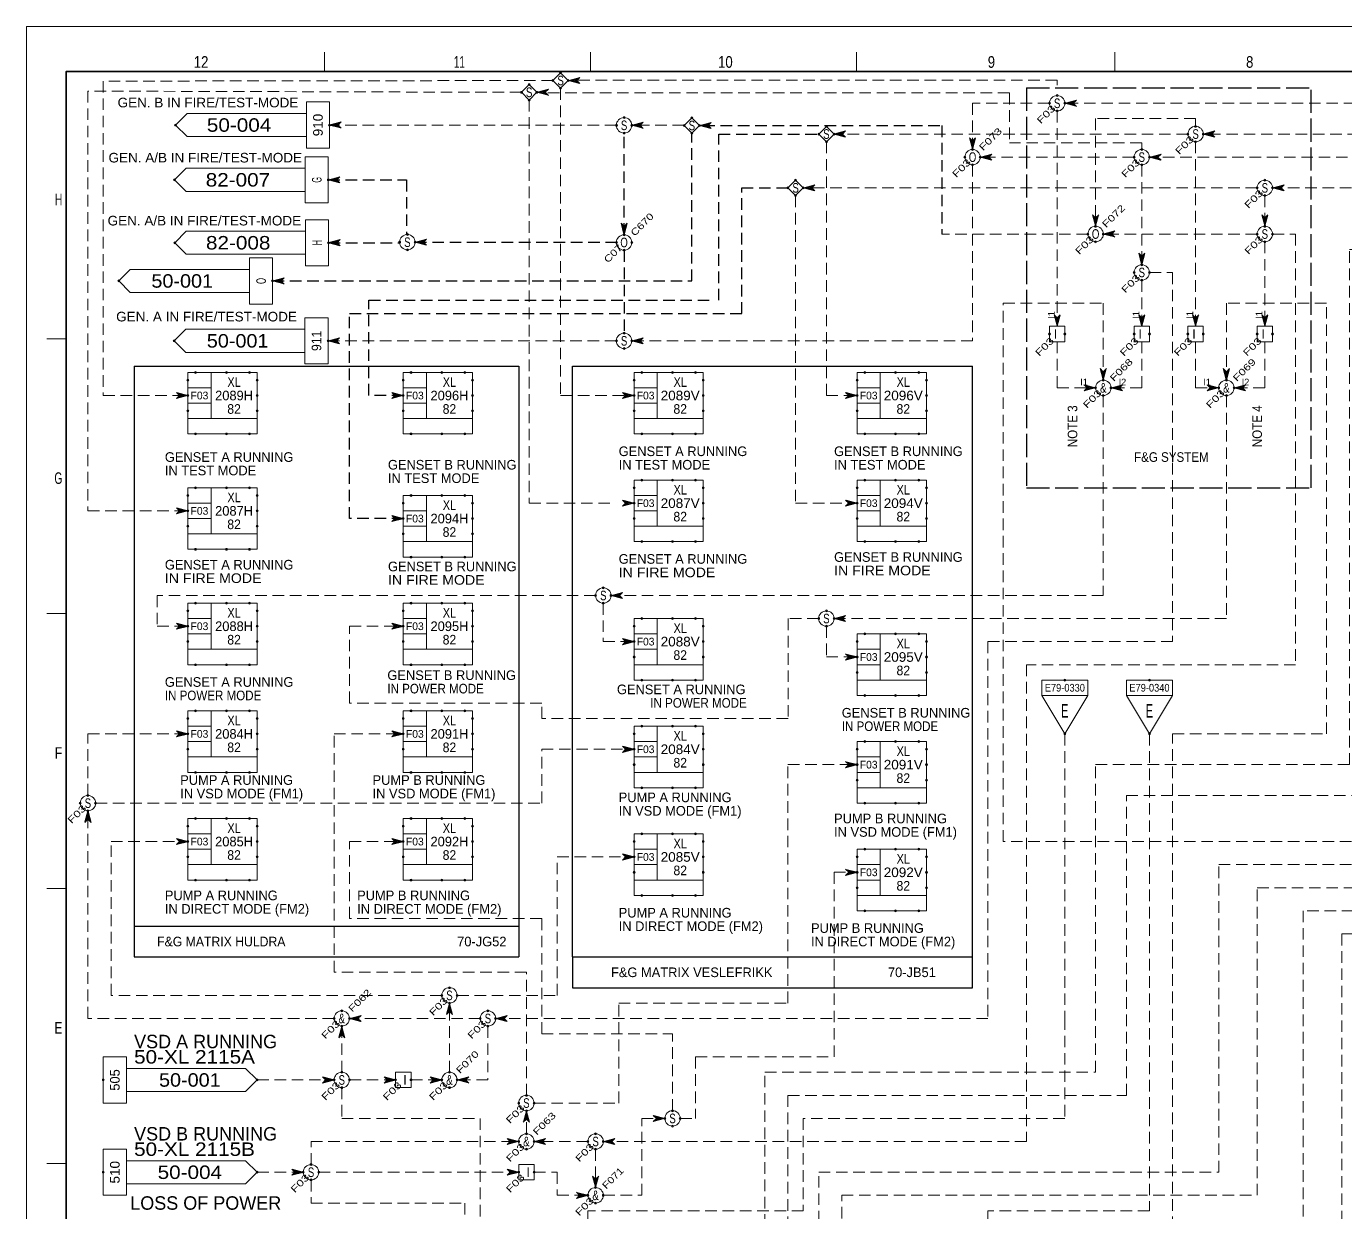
# Model space of a CAD drawing. Header units: millimetres. Extents: x 0 to 841, y 0 to 594.
# Drawn here: x 0 to 343, y 285.5 to 594 of the extents above; entities that cross this region are included whole.
import ezdxf
from ezdxf.enums import TextEntityAlignment as Align

# ---------------------------------------------------------------- set-up
doc = ezdxf.new("R2010")
doc.units = ezdxf.units.MM
doc.header["$PDMODE"] = 32
doc.header["$PDSIZE"] = 0.5
doc.linetypes.add('LONG_DASHED', pattern=[7.5, 6, -1.5])
doc.linetypes.add('MEDIUM_DASHED', pattern=[4.5, 3, -1.5])
for name, color, linetype, lineweight in [('1', 7, 'Continuous', 13), ('12', 7, 'Continuous', 25), ('14', 7, 'MEDIUM_DASHED', 25), ('46', 7, 'MEDIUM_DASHED', 13), ('48', 7, 'Continuous', 13), ('49', 7, 'Continuous', 13), ('50', 7, 'Continuous', 13), ('53', 7, 'Continuous', 13), ('9', 7, 'Continuous', 13)]:
    doc.layers.add(name, color=color, linetype=linetype, lineweight=lineweight)
doc.layers.add('45', color=7, linetype='Continuous')

msp = doc.modelspace()

# ---------------------------------------------------------------- linework, layer by layer
at = {"layer": '1'}
for p, q in [((77.491, 587.261), (77.491, 582.228)), ((146.654, 587.261), (146.654, 582.228)), ((215.817, 587.261), (215.817, 582.228)), ((282.976, 587.261), (282.976, 582.228)), ((10.333, 512.761), (5.321, 512.761)), ((10.333, 441.28), (5.321, 441.28)), ((10.333, 369.799), (5.321, 369.799)), ((10.333, 298.318), (5.321, 298.318))]:
    msp.add_line(p, q, dxfattribs=at)
at = {"layer": '1', "lineweight": 35}
msp.add_lwpolyline([(829.263, 112.014), (829.263, 582.228), (10.333, 582.228), (10.333, 10.382)], dxfattribs=at)
at = {"layer": '12', "linetype": 'LONG_DASHED'}
for p, q in [((260, 578), (334, 578)), ((260, 578), (260, 474)), ((334, 474), (334, 578)), ((260, 474), (334, 474))]:
    msp.add_line(p, q, dxfattribs=at)
at = {"layer": '12'}
for p, q in [((28, 505.591), (28, 352)), ((28, 505.591), (128, 505.591)), ((128, 505.591), (128, 352)), ((142, 352), (142, 505.591)), ((142, 505.591), (246, 505.591)), ((246, 352), (246, 505.591)), ((246, 356), (246, 364)), ((28, 360), (128, 360)), ((28, 352), (128, 352)), ((142, 352), (246, 352))]:
    msp.add_line(p, q, dxfattribs=at)
at = {"layer": '12', "linetype": 'MEDIUM_DASHED', "lineweight": 13}
msp.add_line((174, 326), (174, 310), dxfattribs=at)
at = {"layer": '12', "lineweight": 13}
msp.add_lwpolyline([(0, 594), (841, 594), (841, 0), (0, 0)], close=True, dxfattribs=at)
at = {"layer": '12', "linetype": 'MEDIUM_DASHED', "lineweight": 13}
for points in [[(462, 500), (462, 364), (332, 364), (332, 192), (332, 190), (332, 188), (188, 188), (188, 101.984), (138, 101.984), (138, 93.795), (150.5, 93.647)], [(270, 410), (270, 336), (270, 310), (202, 310), (202, 286), (146, 286), (146, 276)], [(292, 410), (292, 286), (250, 286), (250, 276)]]:
    msp.add_lwpolyline(points, dxfattribs=at)
at = {"layer": '12'}
msp.add_lwpolyline([(142, 352), (142, 344), (246, 344), (246, 352)], dxfattribs=at)
at = {"layer": '14'}
for p, q in [((155.402, 539.795), (155.402, 566)), ((78.504, 554.094), (98.819, 554.094)), ((98.819, 554.094), (98.819, 539.86)), ((186, 552), (198, 552)), ((78.567, 537.732), (97.06, 537.732)), ((101.055, 537.874), (153.403, 537.874)), ((155.402, 535.795), (155.402, 514.22))]:
    msp.add_line(p, q, dxfattribs=at)
for points in [[(64.016, 527.795), (173.024, 527.795), (173.024, 566.22)], [(176, 568.22), (238.031, 568.22), (238.031, 540)], [(180, 522.756), (180, 566), (206, 566)], [(84, 519.291), (186, 519.291), (186, 552)], [(98, 498), (89.055, 498), (89.055, 522.756), (178.803, 522.756)], [(98, 466), (84, 466), (84, 519.291)]]:
    msp.add_lwpolyline(points, dxfattribs=at)
at = {"layer": '46'}
for p, q in [((255.591, 576.693), (133.315, 576.693)), ((255.591, 576.693), (255.591, 563.701)), ((153.403, 568.346), (78.803, 568.346)), ((171.024, 568.268), (157.402, 568.268)), ((276, 540), (238.031, 540)), ((153.402, 512.22), (78.425, 512.22)), ((134, 332), (168, 332)), ((168, 312), (168, 332)), ((160, 310), (166, 310)), ((170, 310), (174, 310))]:
    msp.add_line(p, q, dxfattribs=at)
for points in [[(136.898, 579.924), (20, 579.764), (20, 498), (42, 498), (39, 498.8), (39.8, 498), (39, 497.2), (42, 498)], [(268, 578.74), (268, 580), (143.15, 580)], [(128.724, 576.85), (16, 577.165), (16, 468), (42, 468), (39, 468.8), (39.8, 468), (39, 467.2), (42, 468)], [(138.898, 577.921), (138.898, 498), (158, 498), (155, 498.8), (155.8, 498), (155, 497.2), (158, 498)], [(130.724, 574.85), (130.724, 470), (152.724, 470)], [(266, 574), (246, 574), (246, 562), (246.8, 565), (246, 564.2), (245.2, 565), (246, 562)], [(440, 540), (440, 574), (270, 574), (273, 573.2), (272.2, 574), (273, 574.8), (270, 574)], [(268, 572), (268, 516), (268.8, 519), (268, 518.2), (267.2, 519), (268, 516)], [(304, 568), (304, 570), (278, 570), (278, 542)], [(302, 566), (210, 566), (213, 565.2), (212.2, 566), (213, 566.8), (210, 566)], [(540, 540), (540, 566), (306, 566), (309, 565.2), (308.2, 566), (309, 566.8), (306, 566)], [(208, 564), (208, 498), (216, 498)], [(290, 562), (290, 563.701), (255.591, 563.701)], [(304, 564), (304, 516), (304.8, 519), (304, 518.2), (303.2, 519), (304, 516)], [(288, 560), (248, 560), (251, 559.2), (250.2, 560), (251, 560.8), (248, 560)], [(420, 540), (420, 560), (292, 560), (295, 559.2), (294.2, 560), (295, 560.8), (292, 560)], [(246, 558), (246, 512.22), (157.402, 512.22)], [(290, 558), (290, 532), (290.8, 535), (290, 534.2), (289.2, 535), (290, 532)], [(320, 552), (202, 552), (205, 551.2), (204.2, 552), (205, 552.8), (202, 552)], [(520, 540), (520, 552), (324, 552), (327, 551.2), (326.2, 552), (327, 552.8), (324, 552)], [(200, 550), (200, 470), (216, 470)], [(322, 550), (322, 542), (322.8, 545), (322, 544.2), (321.2, 545), (322, 542)], [(324, 540), (330, 540), (330, 428), (260, 428), (260, 304), (150, 304)], [(320, 540), (280, 540), (283, 539.2), (282.2, 540), (283, 540.8), (280, 540)], [(192, 75.102), (192, 322), (278, 322), (278, 402), (344, 402), (344, 535.984), (370, 535.984)], [(322, 538), (322, 516), (322.8, 519), (322, 518.2), (321.2, 519), (322, 516)], [(292, 530), (298, 530), (298, 434), (250, 434), (250, 336), (122, 336), (125, 335.2), (124.2, 336), (125, 336.8), (122, 336)], [(290, 528), (290, 516), (290.8, 519), (290, 518.2), (289.2, 519), (290, 516)], [(394, 322), (394, 382), (254, 382), (254, 522), (280, 522), (280, 502), (280.8, 505), (280, 504.2), (279.2, 505), (280, 502)], [(298, 214), (298, 410), (338, 410), (338, 522), (312, 522), (312, 502), (312.8, 505), (312, 504.2), (311.2, 505), (312, 502)], [(268, 512), (268, 500), (278, 500), (275, 500.8), (275.8, 500), (275, 499.2), (278, 500)], [(290, 512), (290, 500), (282, 500), (285, 499.2), (284.2, 500), (285, 500.8), (282, 500)], [(304, 512), (304, 500), (310, 500), (307, 500.8), (307.8, 500), (307, 499.2), (310, 500)], [(322, 512), (322, 500), (314, 500), (317, 499.2), (316.2, 500), (317, 500.8), (314, 500)], [(280, 498), (280, 446), (152, 446), (155, 445.2), (154.2, 446), (155, 446.8), (152, 446)], [(154, 274), (206, 274), (206, 296), (310, 296), (310, 376), (438, 376), (438, 500)], [(154, 266), (212, 266), (212, 290), (320, 290), (320, 370), (450, 370), (450, 500)], [(312, 498), (312, 440), (210, 440), (213, 439.2), (212.2, 440), (213, 440.8), (210, 440)], [(258, 274), (342, 274), (342, 358), (544, 358), (544, 500), (543.2, 497), (544, 497.8), (544.8, 497), (544, 500)], [(148, 446), (34, 446), (34, 438), (42, 438), (39, 438.8), (39.8, 438), (39, 437.2), (42, 438)], [(150, 444), (150, 434), (158, 434), (155, 434.8), (155.8, 434), (155, 433.2), (158, 434)], [(206, 440), (198.031, 440), (198.031, 414), (134, 414), (134, 418), (84, 418), (84, 438), (98, 438), (95, 438.8), (95.8, 438), (95, 437.2), (98, 438)], [(208, 438), (208, 430), (216, 430), (213, 430.8), (213.8, 430), (213, 429.2), (216, 430)], [(16, 394), (16, 410), (42, 410), (39, 410.8), (39.8, 410), (39, 409.2), (42, 410)], [(130, 316), (130, 348), (80, 348), (80, 410), (98, 410), (95, 410.8), (95.8, 410), (95, 409.2), (98, 410)], [(18, 392), (134, 392), (134, 406), (158, 406)], [(132, 314), (154, 314), (154, 340), (198, 340), (198, 402), (216, 402)], [(150, 196), (198, 196), (198, 316), (286, 316), (286, 394), (534, 394)], [(80, 336), (16, 336), (16, 390), (15.2, 387), (16, 387.8), (16.8, 387), (16, 390)], [(108, 342), (22, 342), (22, 382), (42, 382), (39, 382.8), (39.8, 382), (39, 381.2), (42, 382)], [(134, 332), (134, 362), (84, 362), (84, 382), (98, 382)], [(112, 342), (138, 342), (138, 378), (158, 378)], [(174, 326), (210, 326), (210, 374), (216, 374)], [(110, 322), (110, 340), (109.2, 337), (110, 337.8), (110.8, 337), (110, 340)], [(118, 336), (84, 336), (87, 335.2), (86.2, 336), (87, 336.8), (84, 336)], [(82, 322), (82, 334), (81.2, 331), (82, 331.8), (82.8, 331), (82, 334)], [(120, 334), (120, 320), (112, 320), (115, 319.2), (114.2, 320), (115, 320.8), (112, 320)], [(60, 320), (80, 320), (77, 320.8), (77.8, 320), (77, 319.2), (80, 320)], [(84, 320), (96, 320), (93, 320.8), (93.8, 320), (93, 319.2), (96, 320)], [(100, 320), (108, 320), (105, 320.8), (105.8, 320), (105, 319.2), (108, 320)], [(82, 318), (82, 310), (118, 310), (118, 234), (136, 234), (133, 234.8), (133.8, 234), (133, 233.2), (136, 234)], [(130, 306), (130, 312), (129.2, 309), (130, 309.8), (130.8, 309), (130, 312)], [(150, 290), (160, 290), (160, 310)], [(74, 298), (74, 304), (128, 304), (125, 304.8), (125.8, 304), (125, 303.2), (128, 304)], [(146, 304), (132, 304), (135, 303.2), (134.2, 304), (135, 304.8), (132, 304)], [(148, 302), (148, 292), (148.8, 295), (148, 294.2), (147.2, 295), (148, 292)], [(60, 296), (72, 296), (69, 296.8), (69.8, 296), (69, 295.2), (72, 296)], [(76, 296), (128, 296), (125, 296.8), (125.8, 296), (125, 295.2), (128, 296)], [(132, 296), (138, 296), (138, 290), (146, 290), (143, 290.8), (143.8, 290), (143, 289.2), (146, 290)], [(74, 294), (74, 288), (114, 288), (114, 220), (172, 220)]]:
    msp.add_lwpolyline(points, dxfattribs=at)
for points in [[(140.898, 579.921), (143.898, 579.121), (143.098, 579.921), (143.898, 580.721)], [(141.298, 579.921), (143.498, 579.321), (142.898, 579.921), (143.498, 580.521)], [(141.698, 579.921), (143.098, 579.521), (142.698, 579.921), (143.098, 580.321)], [(142.098, 579.921), (142.698, 579.721), (142.498, 579.921), (142.698, 580.121)], [(132.724, 576.85), (135.724, 576.05), (134.924, 576.85), (135.724, 577.65)], [(133.124, 576.85), (135.324, 576.25), (134.724, 576.85), (135.324, 577.45)], [(133.524, 576.85), (134.924, 576.45), (134.524, 576.85), (134.924, 577.25)], [(133.924, 576.85), (134.524, 576.65), (134.324, 576.85), (134.524, 577.05)], [(270.4, 574), (272.6, 573.4), (272, 574), (272.6, 574.6)], [(270.8, 574), (272.2, 573.6), (271.8, 574), (272.2, 574.4)], [(271.2, 574), (271.8, 573.8), (271.6, 574), (271.8, 574.2)], [(78.803, 568.346), (81.803, 567.546), (81.003, 568.346), (81.803, 569.146)], [(79.203, 568.346), (81.403, 567.746), (80.803, 568.346), (81.403, 568.946)], [(79.603, 568.346), (81.003, 567.946), (80.603, 568.346), (81.003, 568.746)], [(80.003, 568.346), (80.603, 568.146), (80.403, 568.346), (80.603, 568.546)], [(157.402, 568.268), (160.402, 567.468), (159.602, 568.268), (160.402, 569.068)], [(157.802, 568.268), (160.002, 567.668), (159.402, 568.268), (160.002, 568.868)], [(158.202, 568.268), (159.602, 567.868), (159.202, 568.268), (159.602, 568.668)], [(158.602, 568.268), (159.202, 568.068), (159.002, 568.268), (159.202, 568.468)], [(175.024, 568.22), (178.024, 567.42), (177.224, 568.22), (178.024, 569.02)], [(175.424, 568.22), (177.624, 567.62), (177.024, 568.22), (177.624, 568.82)], [(175.824, 568.22), (177.224, 567.82), (176.824, 568.22), (177.224, 568.62)], [(176.224, 568.22), (176.824, 568.02), (176.624, 568.22), (176.824, 568.42)], [(210.4, 566), (212.6, 565.4), (212, 566), (212.6, 566.6)], [(210.8, 566), (212.2, 565.6), (211.8, 566), (212.2, 566.4)], [(211.2, 566), (211.8, 565.8), (211.6, 566), (211.8, 566.2)], [(306.4, 566), (308.6, 565.4), (308, 566), (308.6, 566.6)], [(306.8, 566), (308.2, 565.6), (307.8, 566), (308.2, 566.4)], [(307.2, 566), (307.8, 565.8), (307.6, 566), (307.8, 566.2)], [(246, 562.4), (246.6, 564.6), (246, 564), (245.4, 564.6)], [(246, 562.8), (246.4, 564.2), (246, 563.8), (245.6, 564.2)], [(246, 563.2), (246.2, 563.8), (246, 563.6), (245.8, 563.8)], [(248.4, 560), (250.6, 559.4), (250, 560), (250.6, 560.6)], [(248.8, 560), (250.2, 559.6), (249.8, 560), (250.2, 560.4)], [(249.2, 560), (249.8, 559.8), (249.6, 560), (249.8, 560.2)], [(292.4, 560), (294.6, 559.4), (294, 560), (294.6, 560.6)], [(292.8, 560), (294.2, 559.6), (293.8, 560), (294.2, 560.4)], [(293.2, 560), (293.8, 559.8), (293.6, 560), (293.8, 560.2)], [(78.504, 554.094), (81.504, 553.294), (80.704, 554.094), (81.504, 554.894)], [(78.904, 554.094), (81.104, 553.494), (80.504, 554.094), (81.104, 554.694)], [(79.304, 554.094), (80.704, 553.694), (80.304, 554.094), (80.704, 554.494)], [(79.704, 554.094), (80.304, 553.894), (80.104, 554.094), (80.304, 554.294)], [(202.4, 552), (204.6, 551.4), (204, 552), (204.6, 552.6)], [(202.8, 552), (204.2, 551.6), (203.8, 552), (204.2, 552.4)], [(324.4, 552), (326.6, 551.4), (326, 552), (326.6, 552.6)], [(324.8, 552), (326.2, 551.6), (325.8, 552), (326.2, 552.4)], [(203.2, 552), (203.8, 551.8), (203.6, 552), (203.8, 552.2)], [(325.2, 552), (325.8, 551.8), (325.6, 552), (325.8, 552.2)], [(155.402, 539.795), (156.202, 542.795), (155.402, 541.995), (154.602, 542.795)], [(155.402, 540.195), (156.002, 542.395), (155.402, 541.795), (154.802, 542.395)], [(155.402, 540.595), (155.802, 541.995), (155.402, 541.595), (155.002, 541.995)], [(278, 542), (278.8, 545), (278, 544.2), (277.2, 545)], [(278, 542.4), (278.6, 544.6), (278, 544), (277.4, 544.6)], [(278, 542.8), (278.4, 544.2), (278, 543.8), (277.6, 544.2)], [(278, 543.2), (278.2, 543.8), (278, 543.6), (277.8, 543.8)], [(322, 542.4), (322.6, 544.6), (322, 544), (321.4, 544.6)], [(322, 542.8), (322.4, 544.2), (322, 543.8), (321.6, 544.2)], [(322, 543.2), (322.2, 543.8), (322, 543.6), (321.8, 543.8)], [(78.567, 537.732), (81.567, 536.932), (80.767, 537.732), (81.567, 538.532)], [(101.055, 537.874), (104.055, 537.074), (103.255, 537.874), (104.055, 538.674)], [(155.402, 540.995), (155.602, 541.595), (155.402, 541.395), (155.202, 541.595)], [(280.4, 540), (282.6, 539.4), (282, 540), (282.6, 540.6)], [(280.8, 540), (282.2, 539.6), (281.8, 540), (282.2, 540.4)], [(281.2, 540), (281.8, 539.8), (281.6, 540), (281.8, 540.2)], [(78.967, 537.732), (81.167, 537.132), (80.567, 537.732), (81.167, 538.332)], [(79.367, 537.732), (80.767, 537.332), (80.367, 537.732), (80.767, 538.132)], [(79.767, 537.732), (80.367, 537.532), (80.167, 537.732), (80.367, 537.932)], [(101.455, 537.874), (103.655, 537.274), (103.055, 537.874), (103.655, 538.474)], [(101.855, 537.874), (103.255, 537.474), (102.855, 537.874), (103.255, 538.274)], [(102.255, 537.874), (102.855, 537.674), (102.655, 537.874), (102.855, 538.074)], [(290, 532.4), (290.6, 534.6), (290, 534), (289.4, 534.6)], [(290, 532.8), (290.4, 534.2), (290, 533.8), (289.6, 534.2)], [(290, 533.2), (290.2, 533.8), (290, 533.6), (289.8, 533.8)], [(64.016, 527.795), (67.016, 526.995), (66.216, 527.795), (67.016, 528.595)], [(64.416, 527.795), (66.616, 527.195), (66.016, 527.795), (66.616, 528.395)], [(64.816, 527.795), (66.216, 527.395), (65.816, 527.795), (66.216, 528.195)], [(65.216, 527.795), (65.816, 527.595), (65.616, 527.795), (65.816, 527.995)], [(268, 516.4), (268.6, 518.6), (268, 518), (267.4, 518.6)], [(268, 516.8), (268.4, 518.2), (268, 517.8), (267.6, 518.2)], [(290, 516.4), (290.6, 518.6), (290, 518), (289.4, 518.6)], [(290, 516.8), (290.4, 518.2), (290, 517.8), (289.6, 518.2)], [(304, 516.4), (304.6, 518.6), (304, 518), (303.4, 518.6)], [(304, 516.8), (304.4, 518.2), (304, 517.8), (303.6, 518.2)], [(322, 516.4), (322.6, 518.6), (322, 518), (321.4, 518.6)], [(322, 516.8), (322.4, 518.2), (322, 517.8), (321.6, 518.2)], [(268, 517.2), (268.2, 517.8), (268, 517.6), (267.8, 517.8)], [(290, 517.2), (290.2, 517.8), (290, 517.6), (289.8, 517.8)], [(304, 517.2), (304.2, 517.8), (304, 517.6), (303.8, 517.8)], [(322, 517.2), (322.2, 517.8), (322, 517.6), (321.8, 517.8)], [(78.425, 512.22), (81.425, 511.42), (80.625, 512.22), (81.425, 513.02)], [(78.825, 512.22), (81.025, 511.62), (80.425, 512.22), (81.025, 512.82)], [(79.225, 512.22), (80.625, 511.82), (80.225, 512.22), (80.625, 512.62)], [(79.625, 512.22), (80.225, 512.02), (80.025, 512.22), (80.225, 512.42)], [(157.402, 512.22), (160.402, 511.42), (159.602, 512.22), (160.402, 513.02)], [(157.802, 512.22), (160.002, 511.62), (159.402, 512.22), (160.002, 512.82)], [(158.202, 512.22), (159.602, 511.82), (159.202, 512.22), (159.602, 512.62)], [(158.602, 512.22), (159.202, 512.02), (159.002, 512.22), (159.202, 512.42)], [(280, 502.4), (280.6, 504.6), (280, 504), (279.4, 504.6)], [(312, 502.4), (312.6, 504.6), (312, 504), (311.4, 504.6)], [(280, 502.8), (280.4, 504.2), (280, 503.8), (279.6, 504.2)], [(280, 503.2), (280.2, 503.8), (280, 503.6), (279.8, 503.8)], [(312, 502.8), (312.4, 504.2), (312, 503.8), (311.6, 504.2)], [(312, 503.2), (312.2, 503.8), (312, 503.6), (311.8, 503.8)], [(41.6, 498), (39.4, 498.6), (40, 498), (39.4, 497.4)], [(41.2, 498), (39.8, 498.4), (40.2, 498), (39.8, 497.6)], [(40.8, 498), (40.2, 498.2), (40.4, 498), (40.2, 497.8)], [(98, 498), (95, 498.8), (95.8, 498), (95, 497.2)], [(97.6, 498), (95.4, 498.6), (96, 498), (95.4, 497.4)], [(97.2, 498), (95.8, 498.4), (96.2, 498), (95.8, 497.6)], [(96.8, 498), (96.2, 498.2), (96.4, 498), (96.2, 497.8)], [(157.6, 498), (155.4, 498.6), (156, 498), (155.4, 497.4)], [(157.2, 498), (155.8, 498.4), (156.2, 498), (155.8, 497.6)], [(156.8, 498), (156.2, 498.2), (156.4, 498), (156.2, 497.8)], [(216, 498), (213, 498.8), (213.8, 498), (213, 497.2)], [(215.6, 498), (213.4, 498.6), (214, 498), (213.4, 497.4)], [(215.2, 498), (213.8, 498.4), (214.2, 498), (213.8, 497.6)], [(214.8, 498), (214.2, 498.2), (214.4, 498), (214.2, 497.8)], [(277.6, 500), (275.4, 500.6), (276, 500), (275.4, 499.4)], [(277.2, 500), (275.8, 500.4), (276.2, 500), (275.8, 499.6)], [(276.8, 500), (276.2, 500.2), (276.4, 500), (276.2, 499.8)], [(282.4, 500), (284.6, 499.4), (284, 500), (284.6, 500.6)], [(282.8, 500), (284.2, 499.6), (283.8, 500), (284.2, 500.4)], [(283.2, 500), (283.8, 499.8), (283.6, 500), (283.8, 500.2)], [(309.6, 500), (307.4, 500.6), (308, 500), (307.4, 499.4)], [(309.2, 500), (307.8, 500.4), (308.2, 500), (307.8, 499.6)], [(308.8, 500), (308.2, 500.2), (308.4, 500), (308.2, 499.8)], [(314.4, 500), (316.6, 499.4), (316, 500), (316.6, 500.6)], [(314.8, 500), (316.2, 499.6), (315.8, 500), (316.2, 500.4)], [(315.2, 500), (315.8, 499.8), (315.6, 500), (315.8, 500.2)], [(158, 470), (155, 470.8), (155.8, 470), (155, 469.2)], [(157.6, 470), (155.4, 470.6), (156, 470), (155.4, 469.4)], [(157.2, 470), (155.8, 470.4), (156.2, 470), (155.8, 469.6)], [(156.8, 470), (156.2, 470.2), (156.4, 470), (156.2, 469.8)], [(216, 470), (213, 470.8), (213.8, 470), (213, 469.2)], [(215.6, 470), (213.4, 470.6), (214, 470), (213.4, 469.4)], [(215.2, 470), (213.8, 470.4), (214.2, 470), (213.8, 469.6)], [(214.8, 470), (214.2, 470.2), (214.4, 470), (214.2, 469.8)], [(41.6, 468), (39.4, 468.6), (40, 468), (39.4, 467.4)], [(41.2, 468), (39.8, 468.4), (40.2, 468), (39.8, 467.6)], [(40.8, 468), (40.2, 468.2), (40.4, 468), (40.2, 467.8)], [(98, 466), (95, 466.8), (95.8, 466), (95, 465.2)], [(97.6, 466), (95.4, 466.6), (96, 466), (95.4, 465.4)], [(97.2, 466), (95.8, 466.4), (96.2, 466), (95.8, 465.6)], [(96.8, 466), (96.2, 466.2), (96.4, 466), (96.2, 465.8)], [(152.4, 446), (154.6, 445.4), (154, 446), (154.6, 446.6)], [(152.8, 446), (154.2, 445.6), (153.8, 446), (154.2, 446.4)], [(153.2, 446), (153.8, 445.8), (153.6, 446), (153.8, 446.2)], [(210.4, 440), (212.6, 439.4), (212, 440), (212.6, 440.6)], [(210.8, 440), (212.2, 439.6), (211.8, 440), (212.2, 440.4)], [(211.2, 440), (211.8, 439.8), (211.6, 440), (211.8, 440.2)], [(41.6, 438), (39.4, 438.6), (40, 438), (39.4, 437.4)], [(41.2, 438), (39.8, 438.4), (40.2, 438), (39.8, 437.6)], [(40.8, 438), (40.2, 438.2), (40.4, 438), (40.2, 437.8)], [(97.6, 438), (95.4, 438.6), (96, 438), (95.4, 437.4)], [(97.2, 438), (95.8, 438.4), (96.2, 438), (95.8, 437.6)], [(96.8, 438), (96.2, 438.2), (96.4, 438), (96.2, 437.8)], [(157.6, 434), (155.4, 434.6), (156, 434), (155.4, 433.4)], [(157.2, 434), (155.8, 434.4), (156.2, 434), (155.8, 433.6)], [(156.8, 434), (156.2, 434.2), (156.4, 434), (156.2, 433.8)], [(215.6, 430), (213.4, 430.6), (214, 430), (213.4, 429.4)], [(215.2, 430), (213.8, 430.4), (214.2, 430), (213.8, 429.6)], [(214.8, 430), (214.2, 430.2), (214.4, 430), (214.2, 429.8)], [(41.6, 410), (39.4, 410.6), (40, 410), (39.4, 409.4)], [(41.2, 410), (39.8, 410.4), (40.2, 410), (39.8, 409.6)], [(40.8, 410), (40.2, 410.2), (40.4, 410), (40.2, 409.8)], [(97.6, 410), (95.4, 410.6), (96, 410), (95.4, 409.4)], [(97.2, 410), (95.8, 410.4), (96.2, 410), (95.8, 409.6)], [(96.8, 410), (96.2, 410.2), (96.4, 410), (96.2, 409.8)], [(158, 406), (155, 406.8), (155.8, 406), (155, 405.2)], [(157.6, 406), (155.4, 406.6), (156, 406), (155.4, 405.4)], [(157.2, 406), (155.8, 406.4), (156.2, 406), (155.8, 405.6)], [(156.8, 406), (156.2, 406.2), (156.4, 406), (156.2, 405.8)], [(216, 402), (213, 402.8), (213.8, 402), (213, 401.2)], [(215.6, 402), (213.4, 402.6), (214, 402), (213.4, 401.4)], [(215.2, 402), (213.8, 402.4), (214.2, 402), (213.8, 401.6)], [(214.8, 402), (214.2, 402.2), (214.4, 402), (214.2, 401.8)], [(16, 389.6), (15.4, 387.4), (16, 388), (16.6, 387.4)], [(16, 389.2), (15.6, 387.8), (16, 388.2), (16.4, 387.8)], [(16, 388.8), (15.8, 388.2), (16, 388.4), (16.2, 388.2)], [(41.6, 382), (39.4, 382.6), (40, 382), (39.4, 381.4)], [(41.2, 382), (39.8, 382.4), (40.2, 382), (39.8, 381.6)], [(40.8, 382), (40.2, 382.2), (40.4, 382), (40.2, 381.8)], [(98, 382), (95, 382.8), (95.8, 382), (95, 381.2)], [(97.6, 382), (95.4, 382.6), (96, 382), (95.4, 381.4)], [(97.2, 382), (95.8, 382.4), (96.2, 382), (95.8, 381.6)], [(96.8, 382), (96.2, 382.2), (96.4, 382), (96.2, 381.8)], [(158, 378), (155, 378.8), (155.8, 378), (155, 377.2)], [(157.6, 378), (155.4, 378.6), (156, 378), (155.4, 377.4)], [(157.2, 378), (155.8, 378.4), (156.2, 378), (155.8, 377.6)], [(156.8, 378), (156.2, 378.2), (156.4, 378), (156.2, 377.8)], [(216, 374), (213, 374.8), (213.8, 374), (213, 373.2)], [(215.6, 374), (213.4, 374.6), (214, 374), (213.4, 373.4)], [(215.2, 374), (213.8, 374.4), (214.2, 374), (213.8, 373.6)], [(214.8, 374), (214.2, 374.2), (214.4, 374), (214.2, 373.8)], [(110, 339.6), (109.4, 337.4), (110, 338), (110.6, 337.4)], [(84.4, 336), (86.6, 335.4), (86, 336), (86.6, 336.6)], [(84.8, 336), (86.2, 335.6), (85.8, 336), (86.2, 336.4)], [(85.2, 336), (85.8, 335.8), (85.6, 336), (85.8, 336.2)], [(110, 339.2), (109.6, 337.8), (110, 338.2), (110.4, 337.8)], [(110, 338.8), (109.8, 338.2), (110, 338.4), (110.2, 338.2)], [(122.4, 336), (124.6, 335.4), (124, 336), (124.6, 336.6)], [(122.8, 336), (124.2, 335.6), (123.8, 336), (124.2, 336.4)], [(123.2, 336), (123.8, 335.8), (123.6, 336), (123.8, 336.2)], [(82, 333.6), (81.4, 331.4), (82, 332), (82.6, 331.4)], [(82, 333.2), (81.6, 331.8), (82, 332.2), (82.4, 331.8)], [(82, 332.8), (81.8, 332.2), (82, 332.4), (82.2, 332.2)], [(79.6, 320), (77.4, 320.6), (78, 320), (77.4, 319.4)], [(79.2, 320), (77.8, 320.4), (78.2, 320), (77.8, 319.6)], [(78.8, 320), (78.2, 320.2), (78.4, 320), (78.2, 319.8)], [(95.6, 320), (93.4, 320.6), (94, 320), (93.4, 319.4)], [(95.2, 320), (93.8, 320.4), (94.2, 320), (93.8, 319.6)], [(94.8, 320), (94.2, 320.2), (94.4, 320), (94.2, 319.8)], [(107.6, 320), (105.4, 320.6), (106, 320), (105.4, 319.4)], [(107.2, 320), (105.8, 320.4), (106.2, 320), (105.8, 319.6)], [(106.8, 320), (106.2, 320.2), (106.4, 320), (106.2, 319.8)], [(112.4, 320), (114.6, 319.4), (114, 320), (114.6, 320.6)], [(112.8, 320), (114.2, 319.6), (113.8, 320), (114.2, 320.4)], [(113.2, 320), (113.8, 319.8), (113.6, 320), (113.8, 320.2)], [(130, 311.6), (129.4, 309.4), (130, 310), (130.6, 309.4)], [(130, 311.2), (129.6, 309.8), (130, 310.2), (130.4, 309.8)], [(130, 310.8), (129.8, 310.2), (130, 310.4), (130.2, 310.2)], [(166, 310), (163, 310.8), (163.8, 310), (163, 309.2)], [(165.6, 310), (163.4, 310.6), (164, 310), (163.4, 309.4)], [(165.2, 310), (163.8, 310.4), (164.2, 310), (163.8, 309.6)], [(164.8, 310), (164.2, 310.2), (164.4, 310), (164.2, 309.8)], [(127.6, 304), (125.4, 304.6), (126, 304), (125.4, 303.4)], [(127.2, 304), (125.8, 304.4), (126.2, 304), (125.8, 303.6)], [(126.8, 304), (126.2, 304.2), (126.4, 304), (126.2, 303.8)], [(132.4, 304), (134.6, 303.4), (134, 304), (134.6, 304.6)], [(132.8, 304), (134.2, 303.6), (133.8, 304), (134.2, 304.4)], [(133.2, 304), (133.8, 303.8), (133.6, 304), (133.8, 304.2)], [(150, 304), (153, 303.2), (152.2, 304), (153, 304.8)], [(150.4, 304), (152.6, 303.4), (152, 304), (152.6, 304.6)], [(150.8, 304), (152.2, 303.6), (151.8, 304), (152.2, 304.4)], [(151.2, 304), (151.8, 303.8), (151.6, 304), (151.8, 304.2)], [(71.6, 296), (69.4, 296.6), (70, 296), (69.4, 295.4)], [(71.2, 296), (69.8, 296.4), (70.2, 296), (69.8, 295.6)], [(70.8, 296), (70.2, 296.2), (70.4, 296), (70.2, 295.8)], [(127.6, 296), (125.4, 296.6), (126, 296), (125.4, 295.4)], [(127.2, 296), (125.8, 296.4), (126.2, 296), (125.8, 295.6)], [(126.8, 296), (126.2, 296.2), (126.4, 296), (126.2, 295.8)], [(148, 292.4), (148.6, 294.6), (148, 294), (147.4, 294.6)], [(148, 292.8), (148.4, 294.2), (148, 293.8), (147.6, 294.2)], [(148, 293.2), (148.2, 293.8), (148, 293.6), (147.8, 293.8)], [(145.6, 290), (143.4, 290.6), (144, 290), (143.4, 289.4)], [(145.2, 290), (143.8, 290.4), (144.2, 290), (143.8, 289.6)], [(144.8, 290), (144.2, 290.2), (144.4, 290), (144.2, 289.8)]]:
    msp.add_lwpolyline(points, close=True, dxfattribs=at)
at = {"layer": '48'}
for p, q in [((48, 504), (48, 492)), ((104, 504), (104, 492)), ((164, 504), (164, 492)), ((222, 504), (222, 492)), ((42, 500), (48, 500)), ((98, 500), (104, 500)), ((158, 500), (164, 500)), ((216, 500), (222, 500)), ((42, 496), (48, 496)), ((98, 496), (104, 496)), ((158, 496), (164, 496)), ((216, 496), (222, 496)), ((48, 474), (48, 462)), ((164, 476), (164, 464)), ((222, 476), (222, 464)), ((42, 470), (48, 470)), ((104, 472), (104, 460)), ((158, 472), (164, 472)), ((216, 472), (222, 472)), ((98, 468), (104, 468)), ((158, 468), (164, 468)), ((216, 468), (222, 468)), ((42, 466), (48, 466)), ((98, 464), (104, 464)), ((48, 444), (48, 432)), ((104, 444), (104, 432)), ((42, 440), (48, 440)), ((98, 440), (104, 440)), ((164, 440), (164, 428)), ((42, 436), (48, 436)), ((98, 436), (104, 436)), ((158, 436), (164, 436)), ((222, 436), (222, 424)), ((158, 432), (164, 432)), ((216, 432), (222, 432)), ((216, 428), (222, 428)), ((48, 416), (48, 404)), ((104, 416), (104, 404)), ((42, 412), (48, 412)), ((98, 412), (104, 412)), ((164, 412), (164, 400)), ((42, 408), (48, 408)), ((98, 408), (104, 408)), ((158, 408), (164, 408)), ((222, 408), (222, 396)), ((158, 404), (164, 404)), ((216, 404), (222, 404)), ((216, 400), (222, 400)), ((48, 388), (48, 376)), ((104, 388), (104, 376)), ((42, 384), (48, 384)), ((98, 384), (104, 384)), ((164, 384), (164, 372)), ((42, 380), (48, 380)), ((98, 380), (104, 380)), ((158, 380), (164, 380)), ((222, 380), (222, 368)), ((158, 376), (164, 376)), ((216, 376), (222, 376)), ((216, 372), (222, 372))]:
    msp.add_line(p, q, dxfattribs=at)
for points in [[(138.898, 581.921), (136.898, 579.921), (138.898, 577.921), (140.898, 579.921)], [(130.724, 578.85), (128.724, 576.85), (130.724, 574.85), (132.724, 576.85)], [(173.024, 570.22), (171.024, 568.22), (173.024, 566.22), (175.024, 568.22)], [(208, 568), (206, 566), (208, 564), (210, 566)], [(200, 554), (198, 552), (200, 550), (202, 552)], [(270, 516), (266, 516), (266, 512), (270, 512)], [(292, 516), (288, 516), (288, 512), (292, 512)], [(306, 516), (302, 516), (302, 512), (306, 512)], [(324, 516), (320, 516), (320, 512), (324, 512)], [(42, 504), (60, 504), (60, 492), (42, 492)], [(98, 504), (116, 504), (116, 492), (98, 492)], [(158, 504), (176, 504), (176, 492), (158, 492)], [(216, 504), (234, 504), (234, 492), (216, 492)], [(42, 474), (60, 474), (60, 462), (42, 462)], [(158, 476), (176, 476), (176, 464), (158, 464)], [(216, 476), (234, 476), (234, 464), (216, 464)], [(98, 472), (116, 472), (116, 460), (98, 460)], [(42, 444), (60, 444), (60, 432), (42, 432)], [(98, 444), (116, 444), (116, 432), (98, 432)], [(158, 440), (176, 440), (176, 428), (158, 428)], [(216, 436), (234, 436), (234, 424), (216, 424)], [(42, 416), (60, 416), (60, 404), (42, 404)], [(98, 416), (116, 416), (116, 404), (98, 404)], [(158, 412), (176, 412), (176, 400), (158, 400)], [(216, 408), (234, 408), (234, 396), (216, 396)], [(42, 388), (60, 388), (60, 376), (42, 376)], [(98, 388), (116, 388), (116, 376), (98, 376)], [(158, 384), (176, 384), (176, 372), (158, 372)], [(216, 380), (234, 380), (234, 368), (216, 368)], [(96, 318), (100, 318), (100, 322), (96, 322)], [(128, 294), (132, 294), (132, 298), (128, 298)]]:
    msp.add_lwpolyline(points, close=True, dxfattribs=at)
for points in [[(42, 492), (42, 488), (60, 488), (60, 492)], [(98, 492), (98, 488), (116, 488), (116, 492)], [(158, 492), (158, 488), (176, 488), (176, 492)], [(216, 492), (216, 488), (234, 488), (234, 492)], [(158, 464), (158, 460), (176, 460), (176, 464)], [(216, 464), (216, 460), (234, 460), (234, 464)], [(42, 462), (42, 458), (60, 458), (60, 462)], [(98, 460), (98, 456), (116, 456), (116, 460)], [(42, 432), (42, 428), (60, 428), (60, 432)], [(98, 432), (98, 428), (116, 428), (116, 432)], [(158, 428), (158, 424), (176, 424), (176, 428)], [(216, 424), (216, 420), (234, 420), (234, 424)], [(42, 404), (42, 400), (60, 400), (60, 404)], [(98, 404), (98, 400), (116, 400), (116, 404)], [(158, 400), (158, 396), (176, 396), (176, 400)], [(216, 396), (216, 392), (234, 392), (234, 396)], [(42, 376), (42, 372), (60, 372), (60, 376)], [(98, 376), (98, 372), (116, 372), (116, 376)], [(158, 372), (158, 368), (176, 368), (176, 372)], [(216, 368), (216, 364), (234, 364), (234, 368)]]:
    msp.add_lwpolyline(points, dxfattribs=at)
for centre in [(268, 574), (155.402, 568.268), (304, 566), (246, 560), (290, 560), (322, 552), (278, 540), (322, 540), (99.055, 537.874), (155.402, 537.795), (290, 530), (155.402, 512.22), (280, 500), (312, 500), (150, 446), (208, 440), (16, 392), (110, 342), (82, 336), (120, 336), (82, 320), (110, 320), (130, 314), (168, 310), (130, 304), (148, 304), (74, 296), (148, 290)]:
    msp.add_circle(centre, 2, dxfattribs=at)
for p in [(136.898, 579.921), (138.898, 581.921), (140.898, 579.921), (128.724, 576.85), (130.724, 578.85), (132.724, 576.85), (138.898, 577.921), (268, 576), (130.724, 574.85), (266, 574), (270, 574), (155.402, 570.268), (173.024, 570.22), (268, 572), (153.402, 568.268), (155.402, 566.268), (157.402, 568.268), (171.024, 568.22), (173.024, 566.22), (175.024, 568.22), (206, 566), (208, 568), (210, 566), (302, 566), (304, 568), (306, 566), (208, 564), (304, 564), (244, 560), (246, 562), (248, 560), (288, 560), (290, 562), (292, 560), (246, 558), (290, 558), (198, 552), (200, 554), (202, 552), (320, 552), (322, 554), (324, 552), (200, 550), (322, 550), (278, 542), (322, 542), (99.055, 539.874), (155.402, 539.795), (276, 540), (280, 540), (320, 540), (324, 540), (97.055, 537.874), (99.055, 535.874), (101.055, 537.874), (153.402, 537.795), (155.402, 535.795), (157.402, 537.795), (278, 538), (322, 538), (290, 532), (288, 530), (290, 528), (292, 530), (153.402, 512.22), (155.402, 514.22), (157.402, 512.22), (266, 514), (270, 514), (288, 514), (292, 514), (302, 514), (306, 514), (320, 514), (324, 514), (155.402, 510.22), (44, 504), (52, 504), (58, 504), (100, 504), (108, 504), (114, 504), (160, 504), (168, 504), (174, 504), (218, 504), (226, 504), (232, 504), (42, 502), (60, 502), (98, 502), (116, 502), (158, 502), (176, 502), (216, 502), (234, 502), (280, 502), (312, 502), (42, 498), (60, 498), (98, 498), (116, 498), (158, 498), (176, 498), (216, 498), (234, 498), (278, 500), (280, 498), (282, 500), (310, 500), (312, 498), (314, 500), (42, 494), (60, 494), (98, 494), (116, 494), (158, 494), (176, 494), (216, 494), (234, 494), (44, 488), (52, 488), (58, 488), (100, 488), (108, 488), (114, 488), (160, 488), (168, 488), (174, 488), (218, 488), (226, 488), (232, 488), (44, 474), (52, 474), (58, 474), (158, 474), (160, 476), (168, 476), (174, 476), (176, 474), (216, 474), (218, 476), (226, 476), (232, 476), (234, 474), (42, 472), (60, 472), (98, 470), (100, 472), (108, 472), (114, 472), (116, 470), (158, 470), (176, 470), (216, 470), (234, 470), (42, 468), (60, 468), (42, 464), (60, 464), (98, 466), (116, 466), (158, 466), (176, 466), (216, 466), (234, 466), (98, 462), (116, 462), (160, 460), (168, 460), (174, 460), (218, 460), (226, 460), (232, 460), (44, 458), (52, 458), (58, 458), (100, 456), (108, 456), (114, 456), (148, 446), (150, 448), (152, 446), (44, 444), (52, 444), (58, 444), (100, 444), (108, 444), (114, 444), (150, 444), (42, 442), (60, 442), (98, 442), (116, 442), (160, 440), (168, 440), (174, 440), (206, 440), (208, 442), (210, 440), (42, 438), (60, 438), (98, 438), (116, 438), (158, 438), (176, 438), (208, 438), (218, 436), (226, 436), (232, 436), (42, 434), (60, 434), (98, 434), (116, 434), (158, 434), (176, 434), (216, 434), (234, 434), (158, 430), (176, 430), (216, 430), (234, 430), (44, 428), (52, 428), (58, 428), (100, 428), (108, 428), (114, 428), (216, 426), (234, 426), (160, 424), (168, 424), (174, 424), (218, 420), (226, 420), (232, 420), (44, 416), (52, 416), (58, 416), (100, 416), (108, 416), (114, 416), (42, 414), (60, 414), (98, 414), (116, 414), (160, 412), (168, 412), (174, 412), (42, 410), (60, 410), (98, 410), (116, 410), (158, 410), (176, 410), (218, 408), (226, 408), (232, 408), (42, 406), (60, 406), (98, 406), (116, 406), (158, 406), (176, 406), (216, 406), (234, 406), (158, 402), (176, 402), (216, 402), (234, 402), (44, 400), (52, 400), (58, 400), (100, 400), (108, 400), (114, 400), (216, 398), (234, 398), (160, 396), (168, 396), (174, 396), (14, 392), (16, 394), (18, 392), (218, 392), (226, 392), (232, 392), (16, 390), (44, 388), (52, 388), (58, 388), (100, 388), (108, 388), (114, 388), (42, 386), (60, 386), (98, 386), (116, 386), (160, 384), (168, 384), (174, 384), (42, 382), (60, 382), (98, 382), (116, 382), (158, 382), (176, 382), (42, 378), (60, 378), (98, 378), (116, 378), (158, 378), (176, 378), (216, 378), (218, 380), (226, 380), (232, 380), (234, 378), (158, 374), (176, 374), (216, 374), (234, 374), (44, 372), (52, 372), (58, 372), (100, 372), (108, 372), (114, 372), (160, 368), (168, 368), (174, 368), (216, 370), (234, 370), (218, 364), (226, 364), (232, 364), (110, 344), (108, 342), (110, 340), (112, 342), (80, 336), (82, 338), (84, 336), (118, 336), (120, 338), (122, 336), (82, 334), (120, 334), (80, 320), (82, 322), (84, 320), (96, 320), (100, 320), (108, 320), (110, 322), (112, 320), (82, 318), (110, 318), (130, 316), (128, 314), (130, 312), (132, 314), (168, 312), (166, 310), (170, 310), (130, 306), (148, 306), (168, 308), (128, 304), (130, 302), (132, 304), (146, 304), (148, 302), (150, 304), (72, 296), (74, 298), (76, 296), (128, 296), (132, 296), (74, 294), (148, 292), (146, 290), (148, 288), (150, 290)]:
    msp.add_point(p, dxfattribs=at)
at = {"layer": '49'}
for p, q in [((72.803, 574.346), (72.803, 562.346)), ((41.803, 571.346), (72.803, 571.346)), ((41.803, 565.346), (72.803, 565.346)), ((72.504, 560.094), (72.504, 548.094)), ((72.803, 562.346), (78.803, 562.346)), ((41.504, 557.094), (72.504, 557.094)), ((41.504, 551.094), (72.504, 551.094)), ((72.504, 548.094), (78.504, 548.094)), ((72.567, 543.732), (72.567, 531.732)), ((41.567, 540.732), (72.567, 540.732)), ((41.567, 534.732), (72.567, 534.732)), ((58.016, 533.795), (58.016, 521.795)), ((72.567, 531.732), (78.567, 531.732)), ((27.016, 530.795), (58.016, 530.795)), ((27.016, 524.795), (58.016, 524.795)), ((58.016, 521.795), (64.016, 521.795)), ((72.425, 518.22), (72.425, 506.22)), ((41.425, 515.22), (72.425, 515.22)), ((41.425, 509.22), (72.425, 509.22)), ((72.425, 506.22), (78.425, 506.22)), ((26, 326), (20, 326)), ((26, 314), (26, 326)), ((57, 323), (26, 323)), ((57, 317), (26, 317)), ((26, 302), (20, 302)), ((26, 290), (26, 302)), ((57, 299), (26, 299)), ((57, 293), (26, 293))]:
    msp.add_line(p, q, dxfattribs=at)
for points in [[(78.803, 562.346), (78.803, 574.346), (72.803, 574.346)], [(41.803, 565.346), (38.803, 568.346), (41.803, 571.346)], [(78.504, 548.094), (78.504, 560.094), (72.504, 560.094)], [(41.504, 551.094), (38.504, 554.094), (41.504, 557.094)], [(78.567, 531.732), (78.567, 543.732), (72.567, 543.732)], [(41.567, 534.732), (38.567, 537.732), (41.567, 540.732)], [(64.016, 521.795), (64.016, 533.795), (58.016, 533.795)], [(27.016, 524.795), (24.016, 527.795), (27.016, 530.795)], [(78.425, 506.22), (78.425, 518.22), (72.425, 518.22)], [(41.425, 509.22), (38.425, 512.22), (41.425, 515.22)], [(20, 326), (20, 314), (26, 314)], [(57, 323), (60, 320), (57, 317)], [(20, 302), (20, 290), (26, 290)], [(57, 299), (60, 296), (57, 293)]]:
    msp.add_lwpolyline(points, dxfattribs=at)
for p in [(38.803, 568.346), (78.803, 568.346), (38.504, 554.094), (78.504, 554.094), (38.567, 537.732), (78.567, 537.732), (24.016, 527.795), (64.016, 527.795), (38.425, 512.22), (78.425, 512.22), (20, 320), (60, 320), (20, 296), (60, 296)]:
    msp.add_point(p, dxfattribs=at)
at = {"layer": '53'}
for points in [[(264, 424), (276, 424), (276, 420), (264, 420)], [(286, 424), (298, 424), (298, 420), (286, 420)]]:
    msp.add_lwpolyline(points, close=True, dxfattribs=at)
for points in [[(276, 420), (270, 410), (264, 420)], [(298, 420), (292, 410), (286, 420)]]:
    msp.add_lwpolyline(points, dxfattribs=at)
for p in [(270, 424), (292, 424), (270, 410), (292, 410)]:
    msp.add_point(p, dxfattribs=at)
at = {"layer": '9'}
msp.add_lwpolyline([(0, 0), (841, 0), (841, 594), (0, 594)], close=True, dxfattribs=at)

# ---------------------------------------------------------------- texts
at = {"layer": '1'}
for s, width, p in [('12', 0.85, (45.415, 583.235)), ('11', 0.65, (112.578, 583.235)), ('10', 0.85, (181.736, 583.235)), ('9', 0.85, (250.906, 583.235)), ('8', 0.85, (318.064, 583.235))]:
    msp.add_text(s, height=3.02, dxfattribs=dict(at, width=width)).set_placement(p, align=Align.CENTER)
for s, width, p in [('H', 0.65, (9.329, 547.494)), ('G', 0.65, (9.329, 475.007)), ('F', 0.8, (9.329, 403.526)), ('E', 0.75, (9.329, 332.045))]:
    msp.add_text(s, height=3.02, dxfattribs=dict(at, width=width)).set_placement(p, align=Align.RIGHT)
at = {"layer": '12'}
for s, width, p in [('GEN. B IN FIRE/TEST-MODE', 1.05, (23.717, 572.936)), ('GEN. A/B IN FIRE/TEST-MODE', 1.05, (21.354, 558.606)), ('GEN. A/B IN FIRE/TEST-MODE', 1.05, (21.118, 542.228)), ('GEN. A IN FIRE/TEST-MODE', 1.05, (23.339, 517.267)), ('F&G SYSTEM', 0.9, (288, 480.75)), ('IN FIRE MODE ', 1.1, (154, 450.75)), ('IN FIRE MODE ', 1.1, (210, 451.25)), ('IN FIRE MODE ', 1.1, (36, 449.25)), ('IN FIRE MODE ', 1.1, (94.016, 448.793)), ('IN POWER MODE', 0.9, (93.858, 420.525)), ('IN POWER MODE', 0.9, (36, 418.75)), ('IN POWER MODE', 0.9, (162.22, 416.824)), ('IN POWER MODE', 0.9, (212, 410.75)), ('F&G MATRIX HULDRA', 0.95, (34, 354.75))]:
    msp.add_text(s, height=2.5, dxfattribs=dict(at, width=width)).set_placement(p)
at = {"layer": '12', "width": 0.9}
for s, p in [('NOTE 3', (273.25, 490)), ('NOTE 4', (321.25, 490))]:
    msp.add_text(s, height=2.5, rotation=90, dxfattribs=at).set_placement(p, align=Align.CENTER)
at = {"layer": '12'}
for s, p in [('GENSET A RUNNING ', (154, 482.25)), ('GENSET B RUNNING ', (210, 482.25)), ('GENSET A RUNNING ', (36, 480.75)), ('GENSET B RUNNING ', (94, 478.75)), ('IN TEST MODE', (154, 478.75)), ('IN TEST MODE', (210, 478.75)), ('IN TEST MODE', (36, 477.25)), ('IN TEST MODE', (94, 475.25)), ('GENSET A RUNNING ', (154, 454.25)), ('GENSET B RUNNING ', (210, 454.75)), ('GENSET A RUNNING ', (36, 452.75)), ('GENSET B RUNNING ', (94.016, 452.293)), ('GENSET B RUNNING ', (93.858, 424.025)), ('GENSET A RUNNING ', (36, 422.25)), ('GENSET A RUNNING ', (153.543, 420.324)), ('GENSET B RUNNING ', (212, 414.25)), ('PUMP A RUNNING ', (40, 396.75)), ('PUMP B RUNNING ', (90, 396.75)), ('IN VSD MODE (FM1)', (40, 393.25)), ('IN VSD MODE (FM1)', (90, 393.25)), ('PUMP A RUNNING ', (154, 392.25)), ('IN VSD MODE (FM1)', (154, 388.75)), ('PUMP B RUNNING ', (210, 386.75)), ('IN VSD MODE (FM1)', (210, 383.25)), ('PUMP A RUNNING ', (36, 366.75)), ('PUMP B RUNNING ', (86, 366.75)), ('IN DIRECT MODE (FM2)', (36, 363.25)), ('IN DIRECT MODE (FM2)', (86, 363.25)), ('PUMP A RUNNING ', (154, 362.25)), ('IN DIRECT MODE (FM2)', (154, 358.75)), ('PUMP B RUNNING ', (204, 358.25)), ('70-JG52', (112, 354.75)), ('IN DIRECT MODE (FM2)', (204, 354.75)), ('F&G MATRIX VESLEFRIKK', (152, 346.75)), ('70-JB51', (224, 346.75))]:
    msp.add_text(s, height=2.5, dxfattribs=at).set_placement(p)
for s, height, width, p in [('E79-0330', 2, 0.9, (270, 421)), ('E79-0340', 2, 0.9, (292, 421)), ('E', 3.5, 0.6, (270, 414.25)), ('E', 3.5, 0.6, (292, 414.25))]:
    msp.add_text(s, height=height, dxfattribs=dict(at, width=width)).set_placement(p, align=Align.CENTER)
at = {"layer": '45'}
for p in [(267.375, 518), (289.375, 518), (303.375, 518), (321.375, 518)]:
    msp.add_text('I1', height=1.75, rotation=90, dxfattribs=at).set_placement(p)
for s, p in [('I1', (274.016, 500.626)), ('I2', (284, 500.625)), ('I1', (306.016, 500.626)), ('I2', (316, 500.625))]:
    msp.add_text(s, height=1.75, dxfattribs=at).set_placement(p)
at = {"layer": '49'}
for s, width, p in [('50-004', 1.15, (55.303, 566.597)), ('82-007', 1.15, (55.004, 552.345)), ('82-008', 1.15, (55.067, 535.983)), ('50-001', 1.1, (40.516, 526.046)), ('50-001', 1.1, (54.925, 510.471)), ('50-001', 1.1, (42.5, 318.25)), ('50-004', 1.15, (42.5, 294.25))]:
    msp.add_text(s, height=3.5, dxfattribs=dict(at, width=width)).set_placement(p, align=Align.CENTER)
for s, width, p in [('910', 1.05, (77.054, 568.346)), ('G', 0.55, (76.754, 554.093)), ('H', 0.55, (76.817, 537.731)), ('O', 0.6, (62.266, 527.794)), ('911', 0.95, (76.676, 512.22)), ('510', 1.05, (24.25, 296))]:
    msp.add_text(s, height=2.5, rotation=90, dxfattribs=dict(at, width=width)).set_placement(p, align=Align.CENTER)
for s, p in [('VSD A RUNNING', (28, 328.25)), ('VSD B RUNNING', (28, 304.25)), ('LOSS OF POWER', (27, 286.25))]:
    msp.add_text(s, height=3.5, dxfattribs=at).set_placement(p)
at = {"layer": '49', "width": 1.15}
for s, p in [('50-XL 2115A', (28, 324.25)), ('50-XL 2115B', (28, 300.25))]:
    msp.add_text(s, height=3.5, dxfattribs=at).set_placement(p)
at = {"layer": '49'}
msp.add_text('505', height=2.5, rotation=90, dxfattribs=at).set_placement((24.25, 320), align=Align.CENTER)
at = {"layer": '50'}
for s, width, p in [('S', 0.75, (138.898, 578.671)), ('S', 0.75, (130.724, 575.6)), ('S', 0.75, (268, 572.75)), ('S', 0.75, (155.402, 567.017)), ('S', 0.75, (173.024, 566.97)), ('S', 0.75, (208, 564.75)), ('S', 0.75, (304, 564.75)), ('O', 0.75, (246, 558.75)), ('S', 0.75, (290, 558.75)), ('S', 0.75, (200, 550.75)), ('S', 0.75, (322, 550.75)), ('S', 0.75, (99.055, 536.624)), ('O', 0.75, (155.402, 536.545)), ('O', 0.75, (278, 538.75)), ('S', 0.75, (322, 538.75)), ('S', 0.75, (290, 528.75)), ('S', 0.75, (155.402, 510.97)), ('XL', 0.85, (54, 500.25)), ('XL', 0.85, (110, 500.25)), ('XL', 0.85, (170, 500.25)), ('XL', 0.85, (228, 500.25)), ('&', 0.75, (279.997, 498.75)), ('&', 0.75, (311.996, 498.75)), ('2089V', 1.05, (169.991, 496.75)), ('2096V', 1.05, (227.991, 496.75)), ('82', 0.95, (54, 493.25)), ('82', 0.95, (110, 493.25)), ('82', 0.95, (170, 493.25)), ('82', 0.95, (228, 493.25)), ('XL', 0.85, (170, 472.25)), ('XL', 0.85, (228, 472.25)), ('XL', 0.85, (54, 470.25)), ('XL', 0.85, (110, 468.25)), ('2087V', 1.05, (169.991, 468.75)), ('2094V', 1.05, (227.991, 468.75)), ('82', 0.95, (170, 465.25)), ('82', 0.95, (228, 465.25)), ('82', 0.95, (54, 463.25)), ('82', 0.95, (110, 461.25)), ('S', 0.75, (150, 444.75)), ('XL', 0.85, (54, 440.25)), ('XL', 0.85, (110, 440.25)), ('S', 0.75, (208, 438.75)), ('82', 0.95, (54, 433.25)), ('82', 0.95, (110, 433.25)), ('XL', 0.85, (170, 436.25)), ('2088V', 1.05, (169.991, 432.75)), ('XL', 0.85, (228, 432.25)), ('82', 0.95, (170, 429.25)), ('2095V', 1.05, (227.991, 428.75)), ('82', 0.95, (228, 425.25)), ('XL', 0.85, (54, 412.25)), ('XL', 0.85, (110, 412.25)), ('XL', 0.85, (170, 408.25)), ('82', 0.95, (54, 405.25)), ('82', 0.95, (110, 405.25)), ('2084V', 1.05, (169.991, 404.75)), ('XL', 0.85, (228, 404.25)), ('82', 0.95, (170, 401.25)), ('2091V', 1.05, (227.991, 400.75)), ('82', 0.95, (228, 397.25)), ('S', 0.75, (16, 390.75)), ('XL', 0.85, (54, 384.25)), ('XL', 0.85, (110, 384.25)), ('XL', 0.85, (170, 380.25)), ('82', 0.95, (54, 377.25)), ('82', 0.95, (110, 377.25)), ('2085V', 1.05, (169.991, 376.75)), ('XL', 0.85, (228, 376.25)), ('82', 0.95, (170, 373.25)), ('2092V', 1.05, (227.991, 372.75)), ('82', 0.95, (228, 369.25)), ('S', 0.75, (110, 340.75)), ('&', 0.75, (81.999, 334.75)), ('S', 0.75, (120, 334.75)), ('S', 0.75, (82, 318.75)), ('&', 0.75, (109.999, 318.75)), ('S', 0.75, (130, 312.75)), ('S', 0.75, (168, 308.75)), ('S', 0.75, (148, 302.75)), ('&', 0.75, (129.999, 302.75)), ('S', 0.75, (74, 294.75)), ('&', 0.75, (147.999, 288.75))]:
    msp.add_text(s, height=2.5, dxfattribs=dict(at, width=width)).set_placement(p, align=Align.CENTER)
for s, width, p in [('F03', 1.4, (267.734, 572.497)), ('F03', 1.4, (303.734, 564.497)), ('F03', 1.4, (245.734, 558.497)), ('F03', 1.4, (289.734, 558.497)), ('F03', 1.4, (321.734, 550.497)), ('F03', 1.4, (277.734, 538.497)), ('F03', 1.4, (321.734, 538.497)), ('C07', 1.3, (155.136, 536.293)), ('F03', 1.4, (289.734, 528.497)), ('F03', 1.4, (267.349, 512.066)), ('F03', 1.4, (289.349, 512.066)), ('F03', 1.4, (303.349, 512.066)), ('F03', 1.4, (321.349, 512.066)), ('F03', 1.4, (279.734, 498.497)), ('F03', 1.4, (311.734, 498.497)), ('F03', 1.4, (15.734, 390.497)), ('F03', 1.4, (109.734, 340.497)), ('F03', 1.4, (81.734, 334.497)), ('F03', 1.4, (119.734, 334.497)), ('F03', 1.4, (81.734, 318.497)), ('F03', 1.4, (97.734, 318.497)), ('F03', 1.4, (109.734, 318.497)), ('F03', 1.4, (129.734, 312.497)), ('F03', 1.4, (129.734, 302.497)), ('F03', 1.4, (147.734, 302.497)), ('F03', 1.4, (73.734, 294.497)), ('F03', 1.4, (129.734, 294.497)), ('F03', 1.4, (147.734, 288.497))]:
    msp.add_text(s, height=1.75, rotation=45, dxfattribs=dict(at, width=width)).set_placement(p, align=Align.RIGHT)
for s, width, p in [('F073', 1.35, (248.74, 561.502)), ('F072', 1.35, (280.74, 541.502)), ('C670', 1.3, (158.142, 539.298)), ('F068', 1.35, (282.74, 501.502)), ('F069', 1.35, (314.74, 501.502)), ('F062', 1.35, (84.74, 337.502)), ('F070', 1.35, (112.74, 321.502)), ('F063', 1.35, (132.74, 305.502)), ('F071', 1.25, (150.74, 291.502))]:
    msp.add_text(s, height=1.75, rotation=45, dxfattribs=dict(at, width=width)).set_placement(p)
at = {"layer": '50', "width": 0.9}
for p in [(267.587, 515.25), (289.587, 515.25), (303.587, 515.25), (321.587, 515.25)]:
    msp.add_text('I', height=2.5, rotation=180, dxfattribs=at).set_placement(p, align=Align.CENTER)
at = {"layer": '50'}
for s, height, p in [('F03', 2, (45, 497)), ('2089H', 2.5, (54, 496.75)), ('F03', 2, (101, 497)), ('2096H', 2.5, (110, 496.75)), ('F03', 2, (161, 497)), ('F03', 2, (219, 497)), ('F03', 2, (161, 469)), ('F03', 2, (219, 469)), ('F03', 2, (45, 467)), ('2087H', 2.5, (54, 466.75)), ('F03', 2, (101, 465)), ('2094H', 2.5, (110, 464.75)), ('2088H', 2.5, (54, 436.75)), ('2095H', 2.5, (110, 436.75)), ('F03', 2, (45, 437)), ('F03', 2, (101, 437)), ('F03', 2, (161, 433)), ('F03', 2, (219, 429)), ('F03', 2, (45, 409)), ('2084H', 2.5, (54, 408.75)), ('F03', 2, (101, 409)), ('2091H', 2.5, (110, 408.75)), ('F03', 2, (161, 405)), ('F03', 2, (219, 401)), ('F03', 2, (45, 381)), ('2085H', 2.5, (54, 380.75)), ('F03', 2, (101, 381)), ('2092H', 2.5, (110, 380.75)), ('F03', 2, (161, 377)), ('F03', 2, (219, 373)), ('I', 2.5, (98.46, 318.75)), ('I', 2.5, (130.46, 294.75))]:
    msp.add_text(s, height=height, dxfattribs=at).set_placement(p, align=Align.CENTER)

doc.saveas('drawing.dxf')
